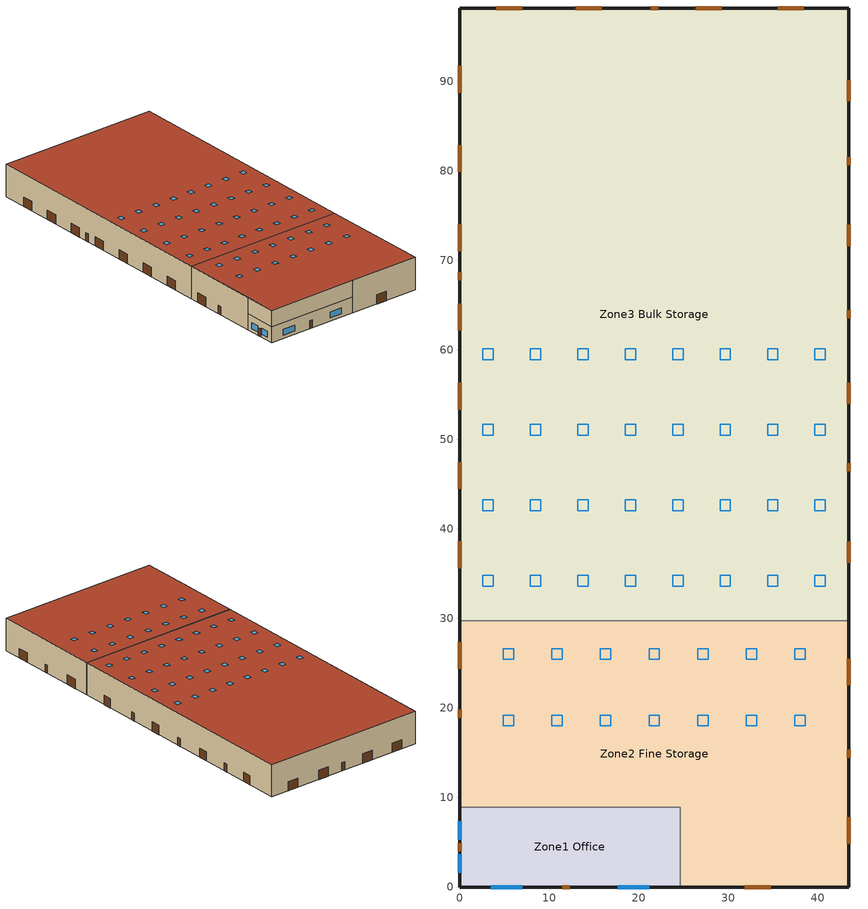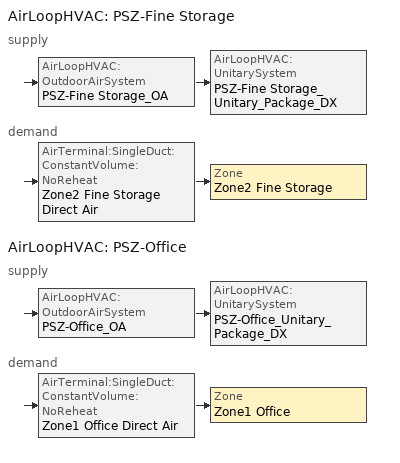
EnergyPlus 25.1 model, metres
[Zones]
Zone3 Bulk Storage
 floor ground (BulkStorageFloor_Ffactor): 43.43,98.18 43.43,29.75 0,29.75 0,98.18 z0
 wall outside (semiheated_ext_wall_grd): 43.43,29.75 43.43,98.18 0,98.18 0,29.75 z0:8.53
 wall to Zone2 Fine Storage (semiheated_ext_wall_grd): 43.43,29.75 0,29.75 z0:8.53
 door (Swinging Door_semi): 43.43,46.41 43.43,47.3 / 43.43,63.52 43.43,64.41 / 43.43,80.63 43.43,81.52 / 22.19,98.18 21.32,98.18 / 0,68.67 0,67.77 z0:2.13
 door (Overhead Door_semi): 0,91.71 0,88.73 / 0,82.86 0,79.88 / 0,74.01 0,71.03 / 0,65.15 0,62.18 / 0,56.3 0,53.33 / 0,47.45 0,44.48 / 0,38.6 0,35.63 / 43.43,36.21 43.43,38.59 / 43.43,53.95 43.43,56.33 / 43.43,71.57 43.43,73.95 / 43.43,87.74 43.43,90.12 / 38.42,98.18 35.52,98.18 / 29.23,98.18 26.34,98.18 / 15.85,98.18 12.96,98.18 / 6.96,98.18 4.06,98.18 z0:2.44
 roof outside (semiheated_roof): 0,98.18 0,29.75 43.43,29.75 43.43,98.18 z8.53
 skylight (SemiHtdSkylight_U_0.75_SHGC_0.55): 39.67,33.62 40.83,33.62 40.83,34.81 39.67,34.81 z8.53; 39.67,42.05 40.83,42.05 40.83,43.24 39.67,43.24 z8.53; 39.67,50.48 40.83,50.48 40.83,51.67 39.67,51.67 z8.53; 39.67,58.91 40.83,58.91 40.83,60.1 39.67,60.1 z8.53; 34.37,33.62 35.53,33.62 35.53,34.81 34.37,34.81 z8.53; 34.37,42.05 35.53,42.05 35.53,43.24 34.37,43.24 z8.53; 34.37,50.48 35.53,50.48 35.53,51.67 34.37,51.67 z8.53; 34.37,58.91 35.53,58.91 35.53,60.1 34.37,60.1 z8.53; 29.07,33.62 30.23,33.62 30.23,34.81 29.07,34.81 z8.53; 29.07,42.05 30.23,42.05 30.23,43.24 29.07,43.24 z8.53; 29.07,58.91 30.23,58.91 30.23,60.1 29.07,60.1 z8.53; 29.07,50.48 30.23,50.48 30.23,51.67 29.07,51.67 z8.53; 23.77,33.62 24.93,33.62 24.93,34.81 23.77,34.81 z8.53; 23.77,42.05 24.93,42.05 24.93,43.24 23.77,43.24 z8.53; 23.77,50.48 24.93,50.48 24.93,51.67 23.77,51.67 z8.53; 23.77,58.91 24.93,58.91 24.93,60.1 23.77,60.1 z8.53; 18.47,33.62 19.63,33.62 19.63,34.81 18.47,34.81 z8.53; 18.47,42.05 19.63,42.05 19.63,43.24 18.47,43.24 z8.53; 18.47,50.48 19.63,50.48 19.63,51.67 18.47,51.67 z8.53; 18.47,58.91 19.63,58.91 19.63,60.1 18.47,60.1 z8.53; 13.17,33.62 14.33,33.62 14.33,34.81 13.17,34.81 z8.53; 13.17,42.05 14.33,42.05 14.33,43.24 13.17,43.24 z8.53; 13.17,50.48 14.33,50.48 14.33,51.67 13.17,51.67 z8.53; 13.17,58.91 14.33,58.91 14.33,60.1 13.17,60.1 z8.53; 7.87,33.62 9.03,33.62 9.03,34.81 7.87,34.81 z8.53; 7.87,42.05 9.03,42.05 9.03,43.24 7.87,43.24 z8.53; 7.87,50.48 9.03,50.48 9.03,51.67 7.87,51.67 z8.53; 7.87,58.91 9.03,58.91 9.03,60.1 7.87,60.1 z8.53; 2.58,33.62 3.73,33.62 3.73,34.81 2.58,34.81 z8.53; 2.58,42.05 3.73,42.05 3.73,43.24 2.58,43.24 z8.53; 2.58,50.48 3.73,50.48 3.73,51.67 2.58,51.67 z8.53; 2.58,58.91 3.73,58.91 3.73,60.1 2.58,60.1 z8.53
Zone2 Fine Storage
 floor ground (FineStorageFloor_Ffactor): 43.43,29.75 43.43,0 24.61,0 24.61,8.93 0,8.93 0,29.75 z0
 wall outside (nonres_ext_wall_grd): 24.61,0 43.43,0 43.43,29.75 / 0,29.75 0,8.93 z0:8.53; 0,8.93 0,0 24.61,0 z4.27:8.53
 door (Swinging Door_con): 0,19.78 0,18.89 / 43.43,14.43 43.43,15.32 z0:2.13
 door (Overhead Door_con): 31.81,0 34.7,0 / 43.43,4.82 43.43,7.8 / 43.43,22.54 43.43,25.51 / 0,27.35 0,24.37 z0:2.44
 roof outside (nonres_roof): 43.43,0 43.43,29.75 0,29.75 0,0 z8.53
 skylight (Skylight_U_0.5_SHGC_0.4): 10.28,18 11.44,18 11.44,19.19 10.28,19.19 z8.53; 21.14,25.44 22.3,25.44 22.3,26.63 21.14,26.63 z8.53; 26.57,25.44 27.73,25.44 27.73,26.63 26.57,26.63 z8.53; 32,25.44 33.16,25.44 33.16,26.63 32,26.63 z8.53; 37.43,25.44 38.59,25.44 38.59,26.63 37.43,26.63 z8.53; 15.71,18 16.87,18 16.87,19.19 15.71,19.19 z8.53; 21.14,18 22.3,18 22.3,19.19 21.14,19.19 z8.53; 26.57,18 27.73,18 27.73,19.19 26.57,19.19 z8.53; 32,18 33.16,18 33.16,19.19 32,19.19 z8.53; 37.43,18 38.59,18 38.59,19.19 37.43,19.19 z8.53; 4.85,18 6.01,18 6.01,19.19 4.85,19.19 z8.53; 4.85,25.44 6.01,25.44 6.01,26.63 4.85,26.63 z8.53; 10.28,25.44 11.44,25.44 11.44,26.63 10.28,26.63 z8.53; 15.71,25.44 16.87,25.44 16.87,26.63 15.71,26.63 z8.53
Zone1 Office
 floor ground (OfficeFloor_Ffactor): 24.61,8.93 24.61,0 0,0 0,8.93 z0
 wall outside (nonres_ext_wall_grd): 0,8.93 0,0 24.61,0 z0:4.27
 wall to Zone2 Fine Storage (Interior Wall): 24.61,0 24.61,8.93 0,8.93 z0:4.27
 window (NonresWindow_U_0.362_SHGC_West_0.359): 17.66,0 21.14,0 / 3.47,0 6.95,0 z0.91:2.44
 window (NonresWindow_U_0.362_SHGC_North_0.359): 0,7.34 0,5.26 / 0,3.67 0,1.59 z0.91:2.44
 door (Swinging Door_con): 11.44,0 12.31,0 / 0,4.91 0,4.02 z0:2.13
 ceiling to Zone2 Fine Storage (InsulatedCeiling): 24.61,0 24.61,8.93 0,8.93 0,0 z4.27
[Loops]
AirLoopHVAC 'PSZ-Fine Storage'
 supply: AirLoopHVAC:OutdoorAirSystem 'PSZ-Fine Storage_OA' > AirLoopHVAC:UnitarySystem 'PSZ-Fine Storage_Unitary_Package_DX'
 demand: AirTerminal:SingleDuct:ConstantVolume:NoReheat 'Zone2 Fine Storage Direct Air' > Zone 'Zone2 Fine Storage'
AirLoopHVAC 'PSZ-Office'
 supply: AirLoopHVAC:OutdoorAirSystem 'PSZ-Office_OA' > AirLoopHVAC:UnitarySystem 'PSZ-Office_Unitary_Package_DX'
 demand: AirTerminal:SingleDuct:ConstantVolume:NoReheat 'Zone1 Office Direct Air' > Zone 'Zone1 Office'
[Building]
Warehouse: Loads convergence tolerance value=0.04; Maximum number of warmup days=25; Minimum number of warmup days=6; North axis=307.919; Solar distribution=FullExterior; Temperature convergence tolerance value=0.4; Terrain=Urban
[Site:GroundTemperature:FCfactorMethod]
January ground temperature=13.7; February ground temperature=7; March ground temperature=2.1; April ground temperature=2.6; May ground temperature=4.3; June ground temperature=8.8; July ground temperature=13.9; August ground temperature=17.8; September ground temperature=23.2; October ground temperature=25.6; November ground temperature=24.1; December ground temperature=20.5
[Site:Location]
Albuquerque.Intl.Sunport_NM_USA WMO=723650: Elevation=1620; Latitude=35.04; Longitude=-106.62; Time zone=-7
[Site:WaterMainsTemperature]
Annual average outdoor air temperature=13.6333; Calculation method=Correlation; Maximum difference in monthly average outdoor air temperatures=23.5
[SizingPeriod:DesignDay] Barometric pressure=83318; Day of month=21; Daylight saving time indicator=No; Dry bulb temperature range modifier type=DefaultMultipliers; Humidity condition type=WetBulb; Rain indicator=No; Snow indicator=No
Name | Ashrae clear sky optical depth for beam irradiance taub | Ashrae clear sky optical depth for diffuse irradiance taud | Daily dry bulb temperature range | Day type | Maximum dry bulb temperature | Month | Solar model indicator | Wetbulb or dewpoint at maximum dry bulb | Wind direction | Wind speed | Sky clearness
Albuquerque.Intl.Sunport_NM_USA Ann Clg .4% Condns DB=>MWB | 0.463 | 1.887 | 13.5 | SummerDesignDay | 35.1 | 7 | ASHRAETau | 15.7 | 220 | 4.4
Albuquerque.Intl.Sunport_NM_USA Ann Htg 99.6% Condns DB |  |  | 0 | WinterDesignDay | -7.9 | 12 | ASHRAEClearSky | -7.9 | 0 | 3.2 | 0
[Construction]
Bulk Storage Products: Bulk Storage Products Material
InsulatedCeiling: Interior Wall Addi Insul, G01 16mm gypsum board
Interior Wall: F07 25mm stucco, G01 16mm gypsum board, Interior Wall Addi Insul, Steel Frame/Cavity, G01 16mm gypsum board
NonresWindow_U_0.362_SHGC_North_0.359: Nonres Window Glazing Layer North
NonresWindow_U_0.362_SHGC_West_0.359: Nonres Window Glazing Layer West
Overhead Door_con: Overhead Door_con Panel
Overhead Door_semi: Overhead Door_semi Panel
SemiHtdSkylight_U_0.75_SHGC_0.55: Semiheated Skylight Glazing Layer
Skylight_U_0.5_SHGC_0.4: Nonres Skylight Glazing Layer
Swinging Door_con: Opaque Door panel_con
Swinging Door_semi: Opaque Door panel_semi
nonres_ext_wall_grd: F08 Metal surface, Nonres_Exterior_Wall_Insulation_grd, G01 16mm gypsum board
nonres_roof: F08 Metal roof surface, Nonres_Roof_Insulation
semiheated_ext_wall_grd: F08 Metal surface, Semiheated_Exterior_Wall_Insulation_grd, G01 16mm gypsum board
semiheated_roof: F08 Metal roof surface, Semiheated_Roof_Insulation
[Construction:FfactorGroundFloor] F factor=1.26363
Name | Area | Perimeterexposed
BulkStorageFloor_Ffactor | 3204.84 | 185.919
FineStorageFloor_Ffactor | 1156.53 | 71.6245
OfficeFloor_Ffactor | 236.88 | 35.0503
[Material]
Name | Conductivity | Density | Roughness | Solar absorptance | Specific heat | Thermal absorptance | Thickness | Visible absorptance
Bulk Storage Products Material | 1.02464 | 200.231 | Rough | 0.7 | 836.8 | 0.9 | 2.4384 | 0.7
F07 25mm stucco | 0.511611 | 1856 | Smooth | 0.7 | 840 | 0.9 | 0.0254 | 0.7
F08 Metal roof surface | 32.1747 | 7824 | Smooth | 0.77 | 500 | 0.9 | 0.0008
F08 Metal surface | 32.1747 | 7824 | Smooth |  | 500 |  | 0.0008
G01 16mm gypsum board | 0.113691 | 800 | MediumSmooth |  | 1090 |  | 0.0159
Interior Wall Addi Insul | 0.0307393 | 22.4258 | MediumRough | 0.7 | 836.8 | 0.9 | 2.54001e-08 | 0.7
Steel Frame/Cavity | 0.0597705 | 641.379 | MediumRough | 0.7 | 502.08 | 0.9 | 0.0889002 | 0.7
[Material:NoMass] Solar absorptance=0.7; Thermal absorptance=0.9; Visible absorptance=0.7
Name | Roughness | Thermal resistance
Nonres_Exterior_Wall_Insulation_grd | MediumSmooth | 2.43051
Nonres_Roof_Insulation | MediumSmooth | 4.62235
Opaque Door panel_con; Opaque Door panel_semi | MediumRough | 0.475973
Overhead Door_con Panel | MediumRough | 0.568097
Overhead Door_semi Panel | MediumRough | 0.489195
Semiheated_Exterior_Wall_Insulation_grd | MediumSmooth | 0.817853
Semiheated_Roof_Insulation | MediumSmooth | 2.0103
[WindowMaterial:SimpleGlazingSystem] Solar heat gain coefficient=0.180853; U factor=0.340357
Name | Visible transmittance
Nonres Skylight Glazing Layer | 0.4
Nonres Window Glazing Layer North; Nonres Window Glazing Layer West | 0.359
Semiheated Skylight Glazing Layer | 0.55
[AirLoopHVAC] Design supply air flow rate=Autosize
PSZ-Fine Storage; PSZ-Office
[AirLoopHVAC:UnitarySystem] Availability schedule=COMPACT HVAC-ALWAYS 1; Control type=SetPoint; Cooling supply air flow rate=Autosize; Cooling supply air flow rate method=SupplyAirFlowRate; Dehumidification control type=None; Dx heating coil sizing ratio=1; Fan placement=BlowThrough; Heating supply air flow rate=Autosize; Heating supply air flow rate method=SupplyAirFlowRate; Latent load control=SensibleOnlyLoadControl; Maximum supply air temperature=Autosize; Minimum supply air temperature=2; No load supply air flow rate=Autosize; No load supply air flow rate control set to low speed=No; No load supply air flow rate method=SupplyAirFlowRate; Use doas dx cooling coil=No
Name | Controlling zone or thermostat location | Cooling coil | Design specification multispeed object | Heating coil | Supply air fan operating mode schedule | Supply fan
PSZ-Fine Storage_Unitary_Package_DX | Zone2 Fine Storage | PSZ-Fine Storage Cooling Coil | PSZ-Fine Storage_Unitary_Package_DX_Perf | PSZ-Fine Storage Heating Coil | B2B unitaryhvac fan mode schedule (7) | PSZ-Fine Storage_addAQ Supply Fan
PSZ-Office_Unitary_Package_DX | Zone1 Office | PSZ-Office Cooling Coil | PSZ-Office_Unitary_Package_DX_Perf | PSZ-Office Heating Coil | B2B unitaryhvac fan mode schedule (2) | PSZ-Office_addAQ Supply Fan
[AirTerminal:SingleDuct:ConstantVolume:NoReheat] Availability schedule=Always_On; Maximum air flow rate=Autosize
Zone1 Office Direct Air; Zone2 Fine Storage Direct Air
[Coil:Cooling:DX:MultiSpeed] 2017 speed 1 rated evaporator fan power per volume flow rate=0; 2017 speed 2 rated evaporator fan power per volume flow rate=0; Apply latent degradation to speeds greater than 1=No; Apply part load fraction to speeds greater than 1=No; Availability schedule=COMPACT HVAC-ALWAYS 1; Basin heater setpoint temperature=2; Condenser type=AirCooled; Fuel type=Electricity; Maximum outdoor dry bulb temperature for crankcase heater operation=10; Number of speeds=2; Speed 1 energy input ratio function of flow fraction curve=PTU_EIRFF; Speed 1 energy input ratio function of temperature curve=PTU_EIRFT; Speed 1 evaporative condenser effectiveness=0.9; Speed 1 part load fraction correlation curve=PTU_PLR; Speed 1 rated waste heat fraction of power input=0.2; Speed 1 total cooling capacity function of flow fraction curve=PTU_CapFF; Speed 1 total cooling capacity function of temperature curve=PTU_CapFT; Speed 2 energy input ratio function of flow fraction curve=PTU_EIRFF; Speed 2 energy input ratio function of temperature curve=PTU_EIRFT; Speed 2 evaporative condenser effectiveness=0.9; Speed 2 part load fraction correlation curve=PTU_PLR; Speed 2 rated waste heat fraction of power input=0.2; Speed 2 total cooling capacity function of flow fraction curve=PTU_CapFF; Speed 2 total cooling capacity function of temperature curve=PTU_CapFT; Minimum outdoor dry bulb temperature for compressor operation=10
Name | Speed 1 gross rated cooling cop | Speed 1 gross rated sensible heat ratio | Speed 1 gross rated total cooling capacity | Speed 1 rated air flow rate | Speed 2 gross rated cooling cop | Speed 2 gross rated sensible heat ratio | Speed 2 gross rated total cooling capacity | Speed 2 rated air flow rate
PSZ-Fine Storage Cooling Coil | 4.10546 | 0.78919 | 26408.2 | 1.81779 | 4.10546 | 0.78919 | 52816.45 | 2.72669
PSZ-Office Cooling Coil | 4.17871 | 0.80066 | 9924.32 | 0.799373 | 4.17871 | 0.80066 | 19848.64 | 1.19906
[Coil:Heating:Fuel] Fuel type=NaturalGas; Nominal capacity=Autosize; Off cycle parasitic fuel load=0; On cycle parasitic electric load=0
Name | Availability schedule | Burner efficiency | Part load fraction correlation curve
PSZ-Fine Storage Heating Coil | COMPACT HVAC-ALWAYS 1 | 0.87075 | GasHeatPLFFPLR
PSZ-Office Heating Coil | COMPACT HVAC-ALWAYS 1 | 0.86 | GasHeatPLFFPLR
Zone3UnitHeater Zone3HiRadiant Heating Coil | Zone3HeatingCoilAvailability | 0.87075
[Controller:MechanicalVentilation] Availability schedule=MinOA_MotorizedDamper_Sched; Demand controlled ventilation=No; System outdoor air method=ZoneSum; Design specification zone air distribution object name 1=CM DSZAD Building
Name | Zone or zonelist name 1 | Design specification outdoor air object name 1
Zone1_Office_DCV | Zone1 Office | SZ DSOA Zone1 Office
Zone2_Fine_Storage_DCV | Zone2 Fine Storage | SZ DSOA Zone2 Fine Storage
[Controller:OutdoorAir] Economizer control action type=ModulateFlow; Economizer control type=DifferentialDryBulb; Lockout type=LockoutWithHeating; Maximum fraction of outdoor air schedule=SZ_system_OA_Max_Frac_SCH; Maximum outdoor air flow rate=Autosize; Minimum limit type=FixedMinimum; Minimum outdoor air flow rate=Autosize; Minimum outdoor air schedule=MinOA_MotorizedDamper_Sched
PSZ-Fine Storage_OA_Controller; PSZ-Office_OA_Controller
[Daylighting:Controls] Availability schedule=DaylightAvailSch; Daylighting method=SplitFlux; Lighting control type=ContinuousOff; Maximum allowable discomfort glare index=22; Minimum input power fraction for continuous or continuousoff dimming control=0.2; Minimum light output fraction for continuous or continuousoff dimming control=0.2; Number of stepped control steps=3; Probability lighting will be reset when needed in manual stepped control=1
Name | Daylighting reference point name 1 | Fraction of lights controlled by reference point 1 | Illuminance setpoint at reference point 1 | Daylighting reference point name 2 | Fraction of lights controlled by reference point 2 | Illuminance setpoint at reference point 2 | Glare calculation azimuth angle of view direction clockwise from zone y axis | Glare calculation daylighting reference point | Zone or space
Zone1 Office_DaylCtrl | Zone1 Office_DaylRefPt1 | 0.29 | 377 | Zone1 Office_DaylRefPt2 | 0.1 | 377 | 180 | Zone1 Office_DaylRefPt1 | Zone1 Office
Zone2 Fine Storage_DaylCtrl | Zone2 Fine Storage_DaylRefPt1 | 0.25 | 323 | Zone2 Fine Storage_DaylRefPt2 | 0.25 | 323 | 0 | Zone2 Fine Storage_DaylRefPt1 | Zone2 Fine Storage
Zone3 Bulk Storage_DaylCtrl | Zone3 Bulk Storage_DaylRefPt1 | 0.25 | 215 | Zone3 Bulk Storage_DaylRefPt2 | 0.25 | 215 | 0 | Zone3 Bulk Storage_DaylRefPt1 | Zone3 Bulk Storage
[DesignSpecification:OutdoorAir] Outdoor air method=Flow/Area
Name | Outdoor air flow per zone floor area
SZ DSOA Zone1 Office | 0.0004318
SZ DSOA Zone2 Fine Storage; SZ DSOA Zone3 Bulk Storage | 0.0003048
[DesignSpecification:ZoneAirDistribution]
CM DSZAD Building: Zone air distribution effectiveness in cooling mode=1; Zone air distribution effectiveness in heating mode=1
[ElectricEquipment] Design level calculation method=EquipmentLevel; End use subcategory=MiscPlug
Name | Design level | Schedule | Zone or zonelist or space or spacelist
Bulk Storage  Plug Load | 8200.12 | Bulk Storage Plug Schedule | Zone3 Bulk Storage
Office Plug Load | 1912.5 | Office_Plug_SCH | Zone1 Office
[ElectricLoadCenter:Distribution]
Generator: Electrical buss type=DirectCurrentWithInverter; Generator list=PV_Generator; Generator operation scheme type=Baseload; Inverter=PV_Inverter
[ElectricLoadCenter:Generators]
PV_Generator: Generator availability schedule name 1=PV_SCH; Generator name 1=PV_module; Generator object type 1=Generator:PVWatts; Generator rated electric power output 1=26025
[ElectricLoadCenter:Inverter:PVWatts]
PV_Inverter: Dc to ac size ratio=1.2; Inverter efficiency=0.96
[EnergyManagementSystem:Actuator] Actuated component control type=Electricity Rate; Actuated component type=Lights
Name | Actuated component unique
Zone1_Office_Light_Actuator | Office Lights
Zone2_Fine_Storage_Light_Actuator | Fine Storage Area Lights
Zone3_Bulk_Storage_Light_Actuator | Bulk Storage Area Lights
[EnergyManagementSystem:InternalVariable] Internal data type=Zone Floor Area
Name | Internal data index key
Zone1_Office_Area | Zone1 Office
Zone2_Fine_Storage_Area | Zone2 Fine Storage
Zone3_Bulk_Storage_Area | Zone3 Bulk Storage
[EnergyManagementSystem:Program]
SET_Zone1_Office_Light_EMS_Program: SET Zone1_Office_LSr_IP=0.093*Zone1_Office_LSr/Zone1_Office_Area; IF (Zone1_Office_Occ_Sensor <= 0) && (Zone1_Office_LSr_IP >= 0.02); SET Zone1_Office_Light_Actuator = 0.02*Zone1_Office_Area/0.09290304; ELSE; SET Zone1_Office_Light_Actuator = NULL; ENDIF
SET_Zone2_Fine_Storage_Light_EMS_Program: SET Zone2_Fine_Storage_LSr_IP=0.093*Zone2_Fine_Storage_LSr/Zone2_Fine_Storage_Area; IF (Zone1_Office_Occ_Sensor <= 0) && (Zone2_Fine_Storage_LSr_IP >= 0.02); SET Zone2_Fine_Storage_Light_Actuator = 0.02*Zone2_Fine_Storage_Area/0.09290304; ELSE; SET Zone2_Fine_Storage_Light_Actuator = NULL; ENDIF
SET_Zone3_Bulk_Storage_Light_EMS_Program: SET Zone3_Bulk_Storage_LSr_IP=0.093*Zone3_Bulk_Storage_LSr/Zone3_Bulk_Storage_Area; IF (Zone1_Office_Occ_Sensor <= 0) && (Zone3_Bulk_Storage_LSr_IP >= 0.02); SET Zone3_Bulk_Storage_Light_Actuator = 0.02*Zone3_Bulk_Storage_Area/0.09290304; ELSE; SET Zone3_Bulk_Storage_Light_Actuator = NULL; ENDIF
[EnergyManagementSystem:ProgramCallingManager]
SET_Zone1_Office_Light_EMS_Program_Prog_Manager: BeginTimestepBeforePredictor; SET_Zone1_Office_Light_EMS_Program
SET_Zone2_Fine_Storage_Light_EMS_Program_Prog_Manager: BeginTimestepBeforePredictor; SET_Zone2_Fine_Storage_Light_EMS_Program
SET_Zone3_Bulk_Storage_Light_EMS_Program_Prog_Manager: BeginTimestepBeforePredictor; SET_Zone3_Bulk_Storage_Light_EMS_Program
[EnergyManagementSystem:Sensor]
Name | Output variable or output meter | Output variable or output meter index key
OAT_F | Site Outdoor Air Drybulb Temperature
Zone1_Office_LSr | Zone Lights Electricity Rate | Zone1 Office
Zone1_Office_Occ_Sensor | People Occupant Count | Office People
Zone2_Fine_Storage_LSr | Zone Lights Electricity Rate | Zone2 Fine Storage
Zone3_Bulk_Storage_LSr | Zone Lights Electricity Rate | Zone3 Bulk Storage
[Exterior:Lights] Control option=AstronomicalClock; End use subcategory=General
Name | Design level | Schedule
Exterior_Lights_a | 119.03 | Exterior_lighting_schedule_a
Exterior_Lights_b | 2955.82 | Exterior_lighting_schedule_b_2016
Exterior_Lights_c | 694.12 | Exterior_lighting_schedule_c_2016
[Fan:ConstantVolume]
Zone3UnitHeater Zone3HiRadiant Fan: Availability schedule=COMPACT HVAC-ALWAYS 1; End use subcategory=General; Fan total efficiency=0.536; Maximum flow rate=Autosize; Motor efficiency=0.825; Motor in airstream fraction=1; Pressure rise=49.8
[Fan:SystemModel] Availability schedule=B2B unitaryhvac always on availability (1); Design electric power consumption=Autosize; Design maximum air flow rate=Autosize; Design power sizing method=TotalEfficiencyAndPressure; Design pressure rise=622.5; Electric power minimum flow rate fraction=1; End use subcategory=General; Motor in air stream fraction=1; Night ventilation mode pressure rise=622.5; Number of speeds=2; Speed control method=Discrete; Speed electric power fraction 1=0.4; Speed flow fraction 1=0.66; Speed electric power fraction 2=1; Speed flow fraction 2=1
Name | Fan total efficiency | Motor efficiency
PSZ-Fine Storage_addAQ Supply Fan | 0.58175 | 0.895
PSZ-Office_addAQ Supply Fan | 0.56225 | 0.865
[Generator:PVWatts]
PV_module: Array geometry type=TiltAzimuth; Array type=FixedOpenRack; Azimuth angle=180; Dc system capacity=26025; Module type=Premium; Pvwatts version=5; System losses=0.113; Tilt angle=0
[InternalMass]
Bulk Storage Products Surface: Zone or zonelist=Zone3 Bulk Storage; Construction=Bulk Storage Products; Surface area=5590.64
[Lights] Design level calculation method=Watts/Area; End use subcategory=LightsWired; Fraction replaceable=1; Fraction visible=0.18; Return air fraction=0; Return air fraction calculated from plenum temperature=No
Name | Fraction radiant | Schedule | Watts per floor area | Zone or zonelist or space or spacelist
Bulk Storage Area Lights | 0.42 | ltg_sch_bulk_storage | 3.196881 | Zone3 Bulk Storage
Fine Storage Area Lights | 0.42 | ltg_sch_fine_storage | 6.684381 | Zone2 Fine Storage
Office Lights | 0.37 | ltg_sch_office | 6.163299 | Zone1 Office
[People] Fraction radiant=0.3; Mean radiant temperature calculation type=EnclosureAveraged; Number of people schedule=BLDG_OCC_SCH; Sensible heat fraction=Autocalculate
Name | Activity level schedule | Floor area per person | Number of people calculation method | Zone or zonelist or space or spacelist | Number of people
Office People | Office Activity Schedule | 18.5806 | Area/Person | Zone1 Office
ZONE2 FINE STORAGEPeople | ZONE2 FINE STORAGE Activity Schedule |  | People | Zone2 Fine Storage | 30
ZONE3 BULK STORAGEPeople | ZONE3 BULK STORAGE Activity Schedule |  | People | Zone3 Bulk Storage | 69
[SetpointManager:MixedAir] Control variable=Temperature
Name | Setpoint node or nodelist
PSZ-Fine Storage_OAMixed Air Temp Manager | PSZ-Fine Storage Mixed Air Outlet
PSZ-Office_OAMixed Air Temp Manager | PSZ-Office Mixed Air Outlet
[SetpointManager:SingleZone:Cooling] Control variable=Temperature; Maximum supply air temperature=43.333; Minimum supply air temperature=12.7778
Name | Control zone | Setpoint node or nodelist
SupAirTemp MngrZone1 Office - Clg | Zone1 Office | PSZ-Office Zone Equipment Inlet Node
SupAirTemp MngrZone2 Fine Storage - Clg | Zone2 Fine Storage | PSZ-Fine Storage Zone Equipment Inlet Node
[Sizing:System] 100 outdoor air in cooling=No; 100 outdoor air in heating=No; Central cooling capacity control method=OnOff; Central cooling design supply air humidity ratio=0.008; Central cooling design supply air temperature=12; Central heating design supply air humidity ratio=0.008; Central heating design supply air temperature=40; Central heating maximum system air flow ratio=1; Cooling design capacity=Autosize; Cooling design capacity method=CoolingDesignCapacity; Cooling supply air flow rate=0; Cooling supply air flow rate method=DesignDay; Design outdoor air flow rate=Autosize; Heating design capacity=Autosize; Heating design capacity method=HeatingDesignCapacity; Heating supply air flow rate=0; Heating supply air flow rate method=DesignDay; Precool design humidity ratio=0.008; Precool design temperature=12; Preheat design humidity ratio=0.008; Preheat design temperature=7; System outdoor air method=ZoneSum; Type of load to size on=Sensible; Type of zone sum to use=Coincident; Zone maximum outdoor air fraction=1
PSZ-Office; PSZ-Fine Storage
[Sizing:Zone] Cooling design air flow method=DesignDay; Cooling design air flow rate=0; Cooling minimum air flow fraction=0; Heating design air flow method=DesignDay; Heating design air flow rate=0; Zone cooling design supply air humidity ratio=0.008; Zone cooling design supply air humidity ratio difference=0.005; Zone cooling design supply air temperature=14; Zone cooling design supply air temperature input method=SupplyAirTemperature; Zone heating design supply air humidity ratio=0.008; Zone heating design supply air temperature input method=SupplyAirTemperature; Zone humidification design supply air humidity ratio difference=0.005; Zone latent cooling design supply air humidity ratio input method=HumidityRatioDifference; Zone latent heating design supply air humidity ratio input method=HumidityRatioDifference; Zone load sizing method=Sensible Load Only No Latent Load
Name | Design specification outdoor air object | Zone heating design supply air temperature
Zone1 Office | SZ DSOA Zone1 Office | 50
Zone2 Fine Storage | SZ DSOA Zone2 Fine Storage | 50
Zone3 Bulk Storage | SZ DSOA Zone3 Bulk Storage | 43.33
[ThermostatSetpoint:DualSetpoint]
Name | Cooling setpoint temperature schedule | Heating setpoint temperature schedule
Zone1 Office Dual SP Control | Office Cooling Schedule | Office Heating Schedule
Zone2 Fine Storage Dual SP Control | Fine Storage Cooling Setpoint Schedule | Fine Storage Heating Setpoint Schedule
[ThermostatSetpoint:SingleHeating]
Zone3 Bulk Storage Heating SP: Setpoint temperature schedule=B2B heating only htg setpoint Zone3 Bulk Storage (19)
[UnitarySystemPerformance:Multispeed] Cooling speed supply air flow ratio 1=0.66; Heating speed supply air flow ratio 1=0.66; Cooling speed supply air flow ratio 2=1; Heating speed supply air flow ratio 2=1; No load supply air flow rate ratio=0.66; Number of speeds for cooling=2; Number of speeds for heating=2; Single mode operation=No
PSZ-Fine Storage_Unitary_Package_DX_Perf; PSZ-Office_Unitary_Package_DX_Perf
[WaterHeater:Mixed]
SWHSys1 Water Heater: Ambient temperature indicator=Zone; Ambient temperature zone=Zone1 Office; Deadband temperature difference=2; Heater control type=Cycle; Heater fuel type=Electricity; Heater maximum capacity=6154.75; Heater minimum capacity=0; Heater thermal efficiency=1; Maximum temperature limit=82.2222; Off cycle loss coefficient to ambient temperature=0.798543; Off cycle parasitic fuel consumption rate=481; Off cycle parasitic fuel type=Electricity; Off cycle parasitic heat fraction to tank=0; On cycle loss coefficient to ambient temperature=0.798543; On cycle parasitic fuel consumption rate=481; On cycle parasitic fuel type=Electricity; Peak use flow rate=8.07469e-06; Setpoint temperature schedule=Hot Water Setpoint Temp Schedule; Tank volume=0.0757083; Use flow rate fraction schedule=Office DHW Schedule
[Zone] Ceiling height=Autocalculate; Floor area=Autocalculate; Multiplier=1; Part of total floor area=Yes; Type=1; Volume=Autocalculate
Zone1 Office; Zone2 Fine Storage; Zone3 Bulk Storage
[ZoneControl:Thermostat]
Name | Zone or zonelist | Control 1 | Control type schedule
Zone1 Office Thermostat | Zone1 Office | Zone1 Office Dual SP Control | COMPACT HVAC-ALWAYS 4
Zone2 Fine Storage Thermostat | Zone2 Fine Storage | Zone2 Fine Storage Dual SP Control | COMPACT HVAC-ALWAYS 4
Zone3 Bulk Storage Thermostat | Zone3 Bulk Storage | Zone3 Bulk Storage Heating SP | ZoneControlSchedule
[Zone equipment]
Zone1 Office: Zone1 Office Direct Air
Zone2 Fine Storage: Zone2 Fine Storage Direct Air
Zone3 Bulk Storage: Zone3 Bulk Storage Unit Heater, Zone3 Bulk Storage HiRadiant
[ZoneHVAC:HighTemperatureRadiant]
Zone3 Bulk Storage HiRadiant: Zone=Zone3 Bulk Storage; Availability schedule=B2B heating only always on (18); Combustion efficiency=0.7925; Fraction of input converted to latent energy=0; Fraction of input converted to radiant energy=0.8; Fraction of input that is lost=0; Fraction of radiant energy incident on people=0.05; Fuel type=NaturalGas; Heating design capacity=Autosize; Heating design capacity method=HeatingDesignCapacity; Heating setpoint temperature schedule=Bulk Storage Heating Setpoint Schedule; Heating throttling range=2; Fraction of radiant energy to surface 1=0.05; Surface name 1=Bulk Storage Right Wall; Fraction of radiant energy to surface 2=0.05; Surface name 2=Bulk Storage Rear Wall; Fraction of radiant energy to surface 3=0.05; Surface name 3=Bulk Storage Left Wall; Fraction of radiant energy to surface 4=0.8; Surface name 4=Bulk Storage Floor; Temperature control type=OperativeTemperature
[ZoneHVAC:UnitHeater]
Zone3 Bulk Storage Unit Heater: Availability schedule=B2B heating only always on (18); Heating coil=Zone3UnitHeater Zone3HiRadiant Heating Coil; Heating convergence tolerance=0.001; Maximum hot water or steam flow rate=Autosize; Maximum supply air flow rate=Autosize; Minimum hot water or steam flow rate=0; Supply air fan=Zone3UnitHeater Zone3HiRadiant Fan; Supply air fan operation during no heating=No
[ZoneInfiltration:DesignFlowRate] Temperature term coefficient=0; Velocity squared term coefficient=0
Name | Constant term coefficient | Design flow rate calculation method | Flow rate per exterior surface area | Schedule | Velocity term coefficient | Zone or zonelist or space or spacelist | Design flow rate
Bulk Storage Infiltration | 0 | Flow/ExteriorWallArea | 0.00146922 | Bulk Storage Infil_Base Schedule | 0.224 | Zone3 Bulk Storage
Fine Storage Infiltration | 0 | Flow/ExteriorWallArea | 0.000569572 | Fine Sorage Infil Schedule | 0.224 | Zone2 Fine Storage
Office Door Infiltration | 1 | Flow/Zone |  | INFIL_Door_Opening_SCH | 0 | Zone1 Office | 0.205062
Office Infiltration | 0 | Flow/ExteriorWallArea | 0.000569572 | Office Infil Schedule | 0.224 | Zone1 Office
[ZoneVentilation:DesignFlowRate] Delta temperature=-100; Design flow rate calculation method=Flow/Zone; Maximum outdoor temperature=100; Maximum wind speed=40; Minimum outdoor temperature=-100; Schedule=Always On Schedule; Temperature term coefficient=0; Velocity squared term coefficient=0; Zone or zonelist or space or spacelist=Zone3 Bulk Storage
Name | Constant term coefficient | Design flow rate | Fan pressure rise | Fan total efficiency | Maximum indoor temperature | Minimum indoor temperature | Velocity term coefficient | Ventilation type
Bulk Storage Ventilation-1 | 1 | 37.76 | 31.1361 | 0.51 | 100 | 29.4444 | 0 | Exhaust
Bulk Storage Ventilation-2 | 0 | 0.943895 |  | 1 | 29.4444 | -73.3333 | 0.224 | Natural
[SetpointManager:Scheduled] Control variable=Temperature
Name | Schedule | Setpoint node or nodelist
B2B Unitary TEMP SPM for PSZ-Office Supply Equipment Outlet Node (6) | B2B unitaryhvac temp setpoint schedule (5) | PSZ-Office Supply Equipment Outlet Node
B2B Unitary TEMP SPM for PSZ-Fine Storage Supply Equipment Outlet Node (11) | B2B unitaryhvac temp setpoint schedule (10) | PSZ-Fine Storage Supply Equipment Outlet Node
[AvailabilityManager:Scheduled] Schedule=B2B unitaryhvac always on availability (1)
B2B Always On Avail for PSZ-Office (3); B2B Always On Avail for PSZ-Fine Storage (8)
[Curve:Biquadratic] Maximum value of x=23.88889; Maximum value of y=46.11111; Minimum value of x=12.77778; Minimum value of y=23.88889
Name | Coefficient1 constant | Coefficient2 x | Coefficient3 x 2 | Coefficient4 y | Coefficient5 y 2 | Coefficient6 x y
PTU_CapFT | 0.942588 | 0.00954335 | 0.00068377 | -0.0110427 | 5.249e-06 | -9.72e-06
PTU_EIRFT | 0.342414 | 0.034885 | -0.0006237 | 0.00497722 | 0.000437951 | -0.000728028
[Curve:Cubic]
GasHeatPLFFPLR: Maximum value of x=1; Minimum value of x=0; Coefficient1 constant=0.8; Coefficient2 x=0.2; Coefficient3 x 2=0; Coefficient4 x 3=0
[Curve:Quadratic]
Name | Maximum value of x | Minimum value of x | Coefficient1 constant | Coefficient2 x | Coefficient3 x 2
PTU_CapFF | 1.5 | 0.5 | 0.8 | 0.2 | 0
PTU_EIRFF | 1.5 | 0.5 | 1.1552 | -0.1808 | 0.0256
PTU_PLR | 1 | 0 | 0.85 | 0.15 | 0
[Schedule:Compact]
ALWAYS_ON; COMPACT HVAC-ALWAYS 1; PV_SCH; Zone3HeatingCoilAvailability; ZoneControlSchedule: Through: 12/31, For: AllDays, Until: 24:00, 1
Always On Schedule: THROUGH: 12/31, FOR: AllDays, UNTIL: 24:00, 1
BLDG_OCC_SCH: Through: 12/31, For: Weekdays Saturday WinterDesignDay, Until: 06:00, 0, Until: 07:00, 0.11, Until: 08:00, 0.21, Until: 12:00, 1, Until: 13:00, 0.53, Until: 17:00, 1, Until: 18:00, 0.32, Until: 24:00, 0, For: SummerDesignDay, Until: 06:00, 1e-09, Until: 07:00, 0.11, Until: 08:00, 0.21, Until: 12:00, 1, Until: 13:00, 0.53, Until: 17:00, 1, Until: 18:00, 0.32, Until: 24:00, 1e-09, For: Sunday Holidays AllOtherDays, Until: 24:00, 0
Bulk Storage Heating Setpoint Schedule: Through: 12/31, For: AllDays, Until: 24:00, 10
Bulk Storage Infil_Base Schedule: Through: 12/31, For: Sunday Holidays, Until: 24:00, 0.765, For: SummerDesignDay WinterDesignDay, Until: 24:00, 1, For: Weekdays Saturday AllOtherDays, Until: 08:00, 0.765, Until: 12:00, 1, Until: 13:00, 0.765, Until: 17:00, 1, Until: 24:00, 0.765
Bulk Storage Plug Schedule: Through: 12/31, For: Sunday Holidays, Until: 24:00, 0, For: Weekdays Saturday AllOtherDays, Until: 08:00, 0.25, Until: 12:00, 1, Until: 13:00, 0.25, Until: 17:00, 1, Until: 24:00, 0.25
COMPACT HVAC-ALWAYS 4: Through: 12/31, For: AllDays, Until: 24:00, 4
DaylightAvailSch: Through: 12/31, For: SummerDesignDay WinterDesignDay, Until: 24:00, 0, For: AllOtherDays, Until: 24:00, 1
Exterior_lighting_schedule_a: Through:12/31, For:AllDays, Until: 06:00, 0, Until: 24:00, 1
Exterior_lighting_schedule_b_2016: Through:12/31, For:AllDays, Until: 06:00, 0.5, Until: 24:00, 1
Exterior_lighting_schedule_c_2016: Through:12/31, For:AllDays, Until: 06:00, 0.5, Until: 20:00, 1, Until: 24:00, 0.5
Fine Sorage Infil Schedule: Through: 12/31, For: Sunday Holidays, Until: 24:00, 1, For: SummerDesignDay WinterDesignDay, Until: 24:00, 1.25, For: Weekdays Saturday AllOtherDays, Until: 07:00, 1, Until: 09:00, 1.25, Until: 16:00, 0.5, Until: 18:00, 1.25, Until: 24:00, 1
Fine Storage Cooling Setpoint Schedule: Through: 12/31, For: AllDays, Until: 24:00, 26.7
Fine Storage Heating Setpoint Schedule: Through: 12/31, For: AllDays, Until: 24:00, 15.56
Hot Water Setpoint Temp Schedule: THROUGH: 12/31, FOR: AllDays, UNTIL: 24:00, 60
INFIL_Door_Opening_SCH: Through: 12/31, For: Weekdays, Until: 06:00, 0, Until: 07:00, 0.131, Until: 08:00, 1, Until: 12:00, 0.131, Until: 13:00, 1, Until: 17:00, 0.131, Until: 18:00, 1, Until: 19:00, 0.131, Until: 24:00, 0, For: Saturday Sunday Holidays AllOtherDays, Until: 24:00, 0
MinOA_MotorizedDamper_Sched: Through: 12/31, For: WeekDays Saturday CustomDay1 CustomDay2, Until: 8:00, 0, Until: 18:00, 1, Until: 24:00, 0, For: Sunday Holiday, Until: 24:00, 0, For: SummerDesignDay, Until: 24:00, 1, For: WinterDesignDay, Until: 24:00, 1
Office Activity Schedule; ZONE2 FINE STORAGE Activity Schedule; ZONE3 BULK STORAGE Activity Schedule: Through: 12/31, For: AllDays, Until: 24:00, 131.85
Office Cooling Schedule: Through: 12/31, For: Sunday Holidays, Until: 24:00, 29.4, For: SummerDesignDay WinterDesignDay, Until: 06:00, 29.4, Until: 07:00, 27.8, Until: 08:00, 25.6, Until: 18:00, 23.9, Until: 24:00, 29.4, For: Weekdays Saturday AllOtherDays, Until: 06:00, 29.4, Until: 18:00, 23.9, Until: 24:00, 29.4
Office DHW Schedule: Through: 12/31, For: Sunday Holidays, Until: 24:00, 0.015, For: Weekdays Saturday AllOtherDays, Until: 06:00, 0, Until: 07:00, 0.05, Until: 08:00, 0.101, Until: 09:00, 0.399, Until: 11:00, 0.501, Until: 12:00, 0.696, Until: 13:00, 0.9, Until: 14:00, 0.798, Until: 15:00, 0.696, Until: 16:00, 0.798, Until: 17:00, 0.297, Until: 18:00, 0.05, Until: 24:00, 0
Office Heating Schedule: Through: 12/31, For: Sunday Holidays, Until: 24:00, 15.6, For: SummerDesignDay WinterDesignDay, Until: 06:00, 15.6, Until: 07:00, 17.8, Until: 08:00, 20, Until: 18:00, 21.1, Until: 24:00, 15.6, For: Weekdays Saturday AllOtherDays, Until: 06:00, 15.6, Until: 18:00, 21.1, Until: 24:00, 15.6
Office Infil Schedule: Through: 12/31, For: Sunday Holidays SummerDesignDay WinterDesignDay, Until: 24:00, 1, For: Weekdays Saturday AllOtherDays, Until: 07:00, 1, Until: 09:00, 1.25, Until: 16:00, 0.5, Until: 18:00, 1.25, Until: 24:00, 1
Office_Plug_SCH: Through: 12/31, For: SummerDesignDay, Until: 24:00, 1, For: WinterDesignDay, Until: 24:00, 0, For: Weekdays Saturday, Until: 06:00, 0.245687, Until: 07:00, 0.287852, Until: 08:00, 0.479753, Until: 12:00, 0.959505, Until: 13:00, 0.901935, Until: 17:00, 0.959505, Until: 18:00, 0.479753, Until: 24:00, 0.245687, For: AllOtherDays, Until: 24:00, 0.245687
ltg_sch_bulk_storage; ltg_sch_fine_storage: Through: 12/31, For: SummerDesignDay, Until: 24:00, 1, For: WinterDesignDay, Until: 24:00, 0, For: Weekdays, Until: 7:00, 0.04375, Until: 8:00, 0.2625, Until: 9:00, 0.32812, Until: 16:00, 0.37188, Until: 17:00, 0.32812, Until: 18:00, 0.2625, Until: 24:00, 0.04375, For: Saturday, Until: 7:00, 0.04375, Until: 8:00, 0.2625, Until: 9:00, 0.32812, Until: 16:00, 0.37188, Until: 17:00, 0.32812, Until: 18:00, 0.2625, Until: 24:00, 0.04375, For: AllOtherDays, Until: 24:00, 0.04375
ltg_sch_office: Through: 12/31, For: SummerDesignDay, Until: 24:00, 1, For: WinterDesignDay, Until: 24:00, 0, For: Weekdays, Until: 6:00, 0.122163, Until: 7:00, 0.156107, Until: 8:00, 0.285057, Until: 12:00, 0.522606, Until: 13:00, 0.461525, Until: 17:00, 0.522606, Until: 18:00, 0.414017, Until: 24:00, 0.122163, For: Saturday, Until: 6:00, 0.122163, Until: 7:00, 0.156107, Until: 8:00, 0.285057, Until: 12:00, 0.522606, Until: 13:00, 0.461525, Until: 17:00, 0.522606, Until: 18:00, 0.414017, Until: 24:00, 0.122163, For: AllOtherDays, Until: 24:00, 0.122163
[Schedule:Constant]
Name | Hourly value
SZ_system_OA_Max_Frac_SCH | 0.75
B2B unitaryhvac always on availability (1); B2B unitaryhvac fan mode schedule (2); B2B unitaryhvac fan mode schedule (7); B2B heating only always on (18) | 1
B2B unitaryhvac temp setpoint schedule (5); B2B unitaryhvac temp setpoint schedule (10) | 22
B2B heating only htg setpoint Zone3 Bulk Storage (19) | 18
